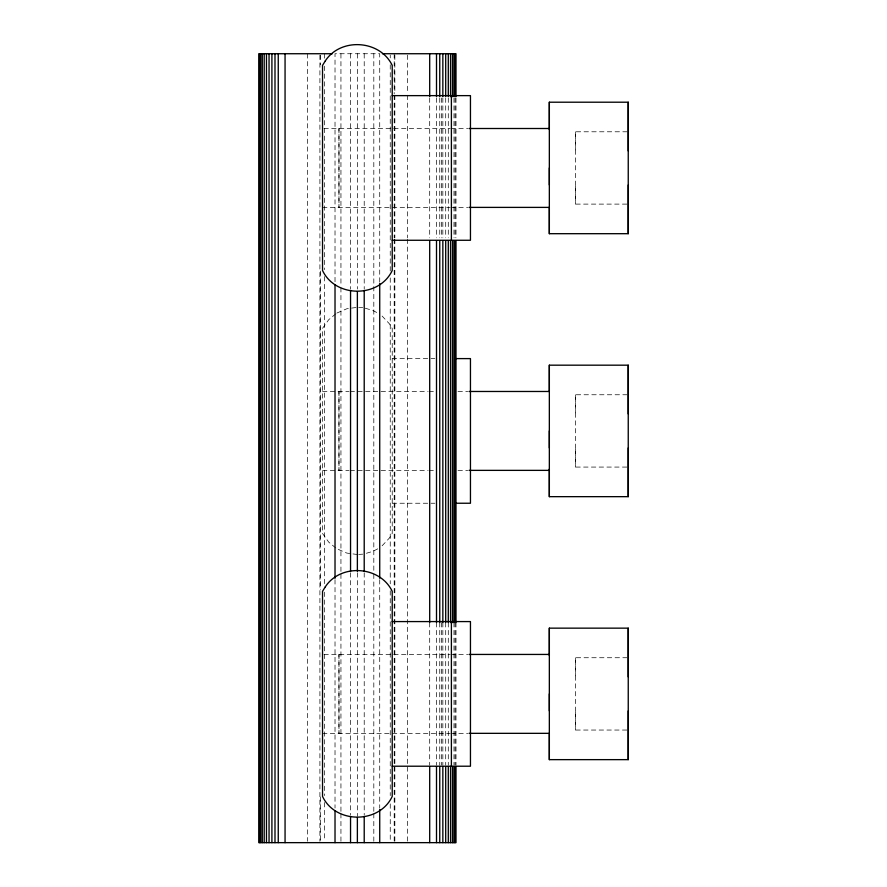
<?xml version="1.0" encoding="UTF-8"?>
<svg xmlns="http://www.w3.org/2000/svg" width="887" height="887" viewBox="0 0 887 887"><rect width="100%" height="100%" fill="white"/><g stroke="black" fill="none" stroke-linecap="round" stroke-linejoin="round"><path stroke-width="0.67" stroke-dasharray="4.43 3.33" d="M626.854 730.045L575.641 730.045L575.641 657.733L626.854 657.733M626.854 467.072L575.641 467.072L575.641 394.759L626.854 394.759M626.854 204.11L575.641 204.11L575.641 131.786L626.854 131.786M382.109 545.782L389.415 538.021L392.22 533.475L392.22 328.356L389.415 323.81L382.109 316.06M335.929 313.754L328.733 319.686L322.535 328.356L322.535 533.475L328.733 542.157L335.929 548.077M337.027 312.989L346.817 308.765L357.372 307.323M377.729 548.853L372.972 551.293L365.322 553.61M358.714 554.43L362.705 554.153M323.921 128.504L450.008 128.504M451.073 128.504L467.726 128.504M322.535 207.392L450.008 207.392M451.073 207.392L467.726 207.392M392.22 358.603L434.874 358.603M322.535 391.477L348.857 391.477M350.043 391.477L427.833 391.477M428.931 391.477L434.763 391.477M458.002 391.477L467.726 391.477M322.535 470.365L348.857 470.365M350.043 470.365L427.833 470.365M428.931 470.365L434.763 470.365M458.002 470.365L467.726 470.365M392.22 503.239L434.874 503.239M323.921 654.44L450.008 654.44M451.073 654.44L467.726 654.44M322.535 733.338L450.008 733.338M451.073 733.338L467.726 733.338M358.714 307.412L362.705 307.689M357.372 554.519L346.817 553.078L337.027 548.853M365.322 308.221L372.972 310.55L377.729 312.989M575.641 131.786L575.641 149.87M575.641 186.026L575.641 204.11M575.641 394.759L575.641 412.843M575.641 448.999L575.641 467.072M575.641 657.733L575.641 675.816M575.641 711.973L575.641 730.045M455.996 98.025L455.996 237.816M455.996 622.585L455.996 765.137M455.098 98.025L455.098 237.816M455.098 622.585L455.098 765.137M453.989 98.025L453.989 237.816M453.989 622.585L453.989 765.137M448.29 98.025L448.29 237.816M448.29 622.585L448.29 765.137M445.706 98.025L445.706 237.816M445.706 622.585L445.706 765.137M442.846 98.025L442.846 237.816M442.846 622.585L442.846 765.137M441.526 98.025L441.526 237.816M441.526 622.585L441.526 765.137M439.752 98.025L439.752 237.816M439.752 622.585L439.752 765.137M436.504 98.025L436.504 237.816M436.504 622.585L436.504 765.137M429.696 98.025L429.696 237.816M429.696 622.585L429.696 765.137M407.344 55.116L407.344 93.867M407.344 95.253L407.344 237.816M407.344 239.202L407.344 841.264M394.848 55.116L394.848 93.867M394.848 95.253L394.848 237.816M394.848 239.202L394.848 841.264M394.194 53.73L394.194 93.867M394.194 95.253L394.194 237.816M394.194 239.202L394.194 841.264M390.247 55.116L390.247 57.888M390.247 64.806L390.247 271.034M390.247 277.953L390.247 583.834M390.247 590.753L390.247 795.595M390.247 803.899L390.247 841.264M379.725 282.099L379.725 53.73L335.02 53.73L335.02 282.099M379.725 579.677L379.725 808.046M373.815 53.73L373.815 572.758M373.815 574.144L373.815 812.204M373.815 813.59L373.815 841.264M364.213 53.73L364.213 289.029M364.213 572.758L364.213 814.965M357.372 53.73L357.372 289.029M357.372 572.758L357.372 816.35M350.542 53.73L350.542 289.029M350.542 572.758L350.542 814.965M340.941 53.73L340.941 286.257M340.941 287.643L340.941 572.758M340.941 574.144L340.941 812.204M340.941 813.59L340.941 841.264M335.02 579.677L335.02 808.046M324.509 53.73L324.509 59.274M324.509 66.192L324.509 269.648M324.509 276.567L324.509 583.834M324.509 592.139L324.509 795.595M324.509 802.513L324.509 841.264M320.562 55.116L320.562 64.806M320.562 271.034L320.562 589.367M320.562 796.981L320.562 841.264M319.908 55.116L319.908 841.264M307.412 53.73L307.412 841.264M338.967 654.44L338.967 733.338L338.967 654.44M338.967 391.477L338.967 470.365L338.967 391.477M338.967 128.504L338.967 207.392L338.967 128.504"/><path stroke-width="1.33" d="M549.341 710.908L549.341 628.151L628.24 628.151L628.24 759.638L549.341 759.638L549.341 733.571M549.341 447.935L549.341 365.178L628.24 365.178L628.24 496.665L549.341 496.665L549.341 469.023M549.341 184.962L549.341 102.205L628.24 102.205L628.24 233.691L549.341 233.691L549.341 207.625M332.326 53.73L258.76 53.73L258.76 842.65L455.996 842.65L455.996 766.523M382.43 53.73L455.996 53.73L455.996 96.639M392.22 95.63L470.454 95.63L470.454 240.266L392.22 240.266M469.068 128.504L549.341 128.504M469.068 207.392L549.341 207.392M455.474 358.603L470.454 358.603L470.454 503.239L455.474 503.239M469.068 391.477L549.341 391.477M469.068 470.365L549.341 470.365M392.22 621.576L470.454 621.576L470.454 766.213L392.22 766.213M469.068 654.44L549.341 654.44M469.068 733.338L549.341 733.338M628.24 102.205L628.24 150.934M628.24 184.962L628.24 233.691M628.24 365.178L628.24 413.907M628.24 447.935L628.24 496.665M628.24 628.151L628.24 676.881M628.24 710.908L628.24 759.638M549.341 102.205L549.341 129.624M549.341 167.942L549.341 233.691M549.341 365.178L549.341 391.245M549.341 430.916L549.341 496.665M549.341 628.151L549.341 655.571M549.341 693.889L549.341 759.638M455.996 240.588L455.996 622.585M455.098 53.73L455.098 96.639M455.098 240.588L455.098 622.585M455.098 766.523L455.098 842.65M453.989 53.73L453.989 96.639M453.989 240.588L453.989 622.585M453.989 766.523L453.989 842.65M452.47 53.73L452.47 96.639M452.47 240.588L452.47 622.585M452.47 766.523L452.47 842.65M451.394 95.63L451.394 240.266M451.394 621.576L451.394 766.213M450.552 53.73L450.552 96.639M450.552 240.588L450.552 622.585M450.552 766.523L450.552 842.65M448.29 53.73L448.29 96.639M448.29 240.588L448.29 622.585M448.29 766.523L448.29 842.65M445.706 53.73L445.706 96.639M445.706 240.588L445.706 622.585M445.706 766.523L445.706 842.65M442.846 53.73L442.846 96.639M442.846 240.588L442.846 622.585M442.846 766.523L442.846 842.65M439.752 53.73L439.752 96.639M439.752 240.588L439.752 622.585M439.752 766.523L439.752 842.65M436.504 53.73L436.504 96.639M436.504 240.588L436.504 622.585M436.504 766.523L436.504 842.65M429.696 53.73L429.696 96.639M429.696 240.588L429.696 622.585M429.696 766.523L429.696 842.65M379.725 283.485L379.725 578.291M379.725 809.432L379.725 842.65M364.213 290.404L364.213 571.372M364.213 816.35L364.213 842.65M357.372 291.79L357.372 571.372M357.372 817.736L357.372 842.65M350.542 290.404L350.542 571.372M350.542 816.35L350.542 842.65M335.02 284.871L335.02 578.291M335.02 810.818L335.02 842.65M285.06 53.73L285.06 842.65M278.252 53.73L278.252 842.65M274.992 53.73L274.992 842.65M271.91 53.73L271.91 842.65M269.049 53.73L269.049 842.65M266.466 53.73L266.466 842.65M264.193 53.73L264.193 842.65M262.286 53.73L262.286 842.65M260.767 53.73L260.767 842.65M259.658 53.73L259.658 842.65M325.341 60.837L322.535 65.383L322.535 270.502C335.508 298.076 379.248 298.076 392.22 270.502L392.22 65.383C380.091 39.937 340.796 37.265 325.341 60.837M325.341 586.784L322.535 591.33L322.535 796.448C335.508 824.023 379.248 824.023 392.22 796.448L392.22 591.33C380.091 565.884 340.796 563.212 325.341 586.784"/></g></svg>
